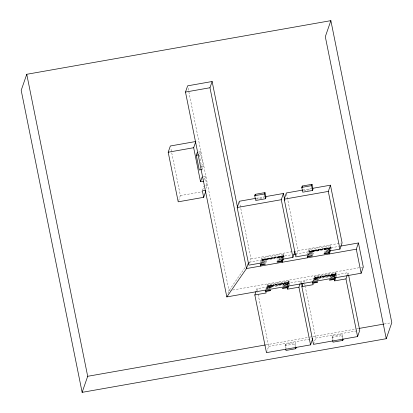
<?xml version="1.0" encoding="UTF-8"?>
<svg xmlns="http://www.w3.org/2000/svg" width="413" height="413" viewBox="0 0 413 413"><rect width="100%" height="100%" fill="white"/><g stroke="black" fill="none" stroke-linecap="round" stroke-linejoin="round"><path stroke-width="0.31" stroke-dasharray="2.06 1.55" d="M178.597 200.687L180.362 195.586L170.734 147.869M200.279 151.736L199.231 154.761L202.2 169.469L203.248 166.444L200.279 151.736L198.514 152.046M203.867 180.006L205.08 176.501L203.32 176.81M202.566 190.243L203.986 186.149M205.911 188.555L206.923 185.633L205.08 176.501M227.991 293.519L228.972 290.685L245.348 267.056M249.406 263.463L250.975 258.93L239.468 201.88M260.087 263.174L261.95 257.789L283.504 253.985L284.087 256.871L283.674 258.068M260.376 264.609L262.24 259.225L283.798 255.425L282.76 258.414M261.114 263.391L262.358 259.803L283.912 255.998L283.086 258.393M261.496 263.664L262.534 260.675L261.95 257.789M261.217 264.841L262.704 260.546L262.539 260.035M262.699 260.489L262.807 259.256M262.183 263.437L263.468 259.891L263.53 260.175M263.644 260.009L263.685 259.266L262.477 263.386M263.164 263.262L264.397 259.87M263.458 263.21L264.666 259.09L264.506 260.004M264.119 263.096L265.353 259.705L264.599 262.508M265.285 259.715L265.621 258.925L265.285 259.715L265.58 259.663M264.976 262.859L266.204 259.39M266.364 259.839L266.473 258.61M265.957 262.585L266.917 259.803L266.752 259.292M266.912 259.746L267.025 258.512M256.401 290.432L256.989 288.728L301.077 280.954L301.459 282.833M268.192 259.204L268.527 258.414L268.192 259.204L268.486 259.152M269.674 258.946L270.009 258.151L269.674 258.946L269.968 258.894M271.16 258.683L271.491 257.888L271.16 258.683L271.449 258.631M272.642 258.419L272.972 257.629L272.642 258.419L272.936 258.368M274.124 258.161L274.459 257.366L274.124 258.161L274.418 258.11M275.605 257.898L275.941 257.103L275.605 257.898L275.899 257.846M265.931 288.894L267.381 284.707L288.94 280.902L289.518 283.788L289.105 284.985M277.087 257.635L277.422 256.845L277.087 257.635L277.381 257.583M265.9 290.36L267.557 285.569L289.11 281.769L287.866 285.362M266.638 289.141L267.676 286.147L289.229 282.347L288.398 284.738M267.278 289.043L268.022 286.896L267.856 286.379M268.016 286.834L268.125 285.6M267.552 288.785L267.965 287.587L267.381 284.707M277.046 261.739L278.646 257.196M278.806 257.645L278.92 256.416M267.872 288.708L268.786 286.235L268.842 286.524M268.961 286.354L269.002 285.61L268.166 288.656M278.011 261.517L279.364 257.609L279.198 257.098M279.353 257.552L279.467 256.318M268.853 288.537L269.71 286.219M269.142 288.486L269.983 285.44L269.596 286.39M278.837 260.5L280.071 257.108M279.131 260.448L280.344 256.328L279.952 257.278M269.808 288.367L270.665 286.049M269.911 288.852L270.938 285.269L270.551 286.219M279.818 260.324L281.108 256.778L281.165 257.067M281.284 256.896L281.32 256.153L280.112 260.273M270.68 288.078L271.522 285.734M271.682 286.188L271.79 284.955M281.33 258.548L282.064 256.607L282.12 256.896M282.239 256.726L282.275 255.988L281.625 258.497M271.656 287.82L272.234 286.152L272.069 285.636M272.229 286.09L272.337 284.856M281.847 258.775L283.504 253.985M282.058 258.693L282.859 256.452M283.019 256.901L283.132 255.673M273.509 285.553L273.84 284.758L273.509 285.553L273.804 285.497M274.991 285.29L275.326 284.495L274.991 285.29L275.285 285.238M276.473 285.027L276.808 284.237L276.473 285.027L276.767 284.975M277.954 284.769L278.29 283.974L277.954 284.769L278.248 284.717M279.441 284.505L279.771 283.71L279.441 284.505L279.735 284.454M280.923 284.242L281.258 283.452L280.923 284.242L281.217 284.19M282.404 283.984L282.74 283.189L282.404 283.984L282.699 283.932M283.132 285.863L283.963 283.54M284.123 283.994L284.232 282.76M283.519 287.303L284.676 283.958L284.511 283.442M284.671 283.896L284.784 282.662M284.526 285.77L285.657 282.673L285.62 283.416M284.634 286.255L285.388 283.452M285.321 286.137L286.637 282.502L286.596 283.241M285.801 285.548L286.369 283.282M296.24 255.735L298.005 250.634L286.493 193.583M286.462 285.429L287.593 282.332L287.551 283.075M286.756 285.378L287.324 283.111M287.185 285.579L288.176 282.797M288.336 283.251L288.444 282.017M287.278 285.693L288.94 280.902M266.468 352.64L268.631 346.409L257.748 292.492M307.117 254.883L308.981 249.493L330.534 245.694L331.118 248.574L330.705 249.772M307.613 255.719L309.27 250.928L330.823 247.129L329.791 250.123M308.144 255.1L309.389 251.507L330.942 247.707L330.111 250.097M308.733 254.775L309.564 252.379L308.981 249.493M308.434 256.014L309.735 252.255L309.569 251.739M309.729 252.193L309.838 250.959M309.213 255.141L310.447 251.749L309.507 255.089M310.555 251.884L310.715 250.97L310.328 251.92M300.488 282.652L301.077 280.954M310.189 254.971L311.423 251.579L310.483 254.919M311.536 251.708L311.696 250.799L311.309 251.749M311.144 254.8L312.378 251.409L311.438 254.749M312.491 251.543L312.651 250.629L312.264 251.579M312.006 254.563L313.235 251.094M313.395 251.548L313.503 250.314M312.791 254.847L314.216 250.732L314.05 250.216M303.431 282.136L304.02 280.437L348.107 272.663L348.489 274.542M315.222 250.913L315.553 250.118L315.222 250.913L315.517 250.861M316.704 250.65L317.039 249.855L316.704 250.65L316.998 250.598M285.6 348.639L284.996 345.64L285.455 344.303L295.254 342.573L295.982 346.177M318.186 250.386L318.521 249.597L318.186 250.386L318.48 250.335M319.667 250.128L320.003 249.333L319.667 250.128L319.961 250.077M321.154 249.865L321.484 249.07L321.154 249.865L321.448 249.813M322.636 249.602L322.966 248.812L322.636 249.602L322.93 249.55M312.961 280.603L314.412 276.411L335.965 272.611L336.549 275.492L336.136 276.689M324.117 249.344L324.453 248.549L324.117 249.344L324.411 249.292M312.93 282.064L314.587 277.278L336.141 273.473L334.897 277.066M313.668 280.845L314.701 277.851L336.259 274.051L335.428 276.447M314.494 280.21L314.887 278.088M315.047 278.538L315.155 277.309M314.577 280.494L314.995 279.296L314.412 276.411M324.076 253.448L325.676 248.9M325.836 249.354L325.945 248.12M314.897 280.412L315.759 278.094M315.191 280.36L316.033 277.319L315.646 278.264M325.041 253.221L326.662 248.538L326.497 248.022M315.878 280.241L316.797 277.768L316.854 278.057M316.972 277.887L317.008 277.144L316.172 280.19M325.867 252.204L327.153 248.657L327.215 248.946M327.333 248.776L327.37 248.032L325.976 252.689M295.274 346.311L294.789 343.91L295.254 342.573M316.833 280.071L317.752 277.598L317.809 277.887M317.927 277.717L317.964 276.973L316.941 280.556M326.848 252.033L328.082 248.641M327.142 251.982L328.35 247.862L328.19 248.771M317.318 280.912L318.547 277.438M318.707 277.892L318.821 276.664M328.361 250.252L329.037 248.471M328.655 250.201L329.306 247.692L328.918 248.641M318.495 280.081L319.264 277.856L319.141 277.221L331.376 275.043L331.262 274.464M319.368 276.565L319.259 277.794M328.877 250.479L330.534 245.694M329.084 250.402L329.889 248.156M330.049 248.611L330.157 247.377M320.54 277.257L320.87 276.462L320.54 277.257L320.829 277.206M322.021 276.994L322.352 276.204L322.021 276.994L322.316 276.942M323.503 276.736L323.838 275.941L323.503 276.736L323.797 276.679M324.985 276.473L325.32 275.678L324.985 276.473L325.279 276.421M326.466 276.209L326.802 275.419L326.466 276.209L326.76 276.158M327.953 275.951L328.283 275.156L327.953 275.951L328.247 275.899M329.435 275.688L329.765 274.893L329.435 275.688L329.729 275.636M330.163 277.567L330.994 275.244M331.154 275.698L331.2 274.562M330.55 279.007L331.706 275.662L331.541 275.151M331.701 275.6L331.809 274.371M331.556 277.474L332.419 275.156L331.665 277.959M332.351 275.172L332.687 274.382L332.351 275.172L332.646 275.12M332.351 277.841L333.394 274.986L332.826 277.252M333.508 275.12L333.668 274.206L333.281 275.156M333.492 277.133L334.354 274.815M333.787 277.082L334.623 274.036L334.236 274.986M334.215 277.283L335.206 274.5M335.366 274.955L335.475 273.721M334.308 277.397L335.965 272.611M313.498 344.349L315.656 338.113L305.408 287.334M347.323 274.924L348.107 272.663M332.506 339.744L332.021 337.344L332.486 336.006L342.284 334.277L343.012 337.886M342.305 338.02L341.819 335.614L342.284 334.277M263.861 259.385L263.566 259.436M263.592 260.164L263.298 260.216M264.33 259.885L264.625 259.834M264.841 259.209L264.547 259.261M264.573 259.989L264.279 260.04M265.796 259.044L265.502 259.096M265.528 259.823L265.234 259.875M268.703 258.528L268.409 258.579M270.185 258.27L269.89 258.321M271.666 258.006L271.372 258.058M273.148 257.743L272.859 257.8M274.635 257.485L274.34 257.536M276.116 257.222L275.822 257.273M277.598 256.963L277.304 257.015M280.009 257.123L280.303 257.072M280.52 256.447L280.226 256.499M281.496 256.272L281.201 256.323M281.227 257.051L280.933 257.103M282.451 256.106L282.162 256.158M282.182 256.886L281.888 256.938M269.178 285.729L268.884 285.781M268.909 286.508L268.615 286.56M269.648 286.23L269.942 286.178M270.159 285.559L269.865 285.61M270.603 286.064L270.897 286.013M271.114 285.388L270.82 285.44M274.02 284.877L273.726 284.929M275.502 284.614L275.208 284.665M276.984 284.35L276.689 284.402M278.465 284.092L278.171 284.144M279.947 283.829L279.653 283.881M281.434 283.566L281.139 283.623M282.915 283.308L282.621 283.359M285.832 282.791L285.538 282.843M285.564 283.571L285.269 283.623M286.813 282.621L286.519 282.673M286.545 283.401L286.25 283.452M287.768 282.451L287.474 282.502M287.5 283.23L287.205 283.282M310.38 251.765L310.674 251.713M310.891 251.089L310.597 251.14M311.361 251.589L311.655 251.538M311.872 250.918L311.578 250.97M312.316 251.424L312.61 251.372M312.827 250.748L312.533 250.799M315.733 250.237L315.439 250.288M317.215 249.973L316.921 250.025M318.697 249.71L318.402 249.767M320.178 249.452L319.884 249.504M321.66 249.189L321.366 249.24M323.147 248.931L322.852 248.982M324.628 248.667L324.334 248.719M327.545 248.151L327.251 248.203M327.277 248.931L326.982 248.982M328.015 248.652L328.309 248.6M328.526 247.981L328.232 248.032M328.258 248.76L327.963 248.812M328.97 248.487L329.264 248.435M329.481 247.81L329.187 247.862M315.697 278.109L315.991 278.057M316.208 277.433L315.914 277.484M317.184 277.262L316.895 277.314M316.916 278.042L316.621 278.094M318.144 277.092L317.85 277.144M317.871 277.872L317.576 277.923M321.046 276.581L320.751 276.633M322.527 276.318L322.238 276.369M324.014 276.06L323.72 276.111M325.496 275.796L325.201 275.848M326.977 275.533L326.683 275.59M328.459 275.275L328.165 275.326M329.946 275.012L329.651 275.063M332.863 274.495L332.568 274.547M332.594 275.275L332.3 275.326M333.332 275.001L333.627 274.95M333.843 274.325L333.549 274.377M334.287 274.831L334.582 274.779M334.798 274.155L334.504 274.206M266.199 259.328L262.585 259.911L262.761 260.391M278.641 257.134L266.798 259.168L266.974 259.648M282.853 256.39L279.24 256.974L279.415 257.454M268.022 286.896L271.635 286.312L271.46 285.827M272.234 286.152L284.082 284.118L283.901 283.633M284.676 283.958L288.295 283.375L288.114 282.89M313.224 251.032L309.611 251.615L309.791 252.095M313.901 251.574L313.823 250.872L325.671 248.838M326.342 249.38L326.224 248.802M329.884 248.094L326.27 248.678L326.446 249.158M315.052 278.599L318.666 278.016L318.49 277.536M319.264 277.856L331.107 275.822L330.932 275.342M331.706 275.662L335.32 275.079L335.144 274.599M201.482 166.754L203.248 166.444M205.746 185.84L206.923 185.633M180.362 195.586L202.107 191.751M256.344 198.25L264.532 196.81M302.744 190.068L311.562 188.514M256.168 199.143L264.129 197.739M303.808 190.744L311.154 189.448M250.975 258.93L293.808 251.378M298.005 250.634L341.463 242.973M249.256 262.219L291.79 254.718M295.6 254.047L338.768 246.432M262.534 260.675L284.087 256.871M309.564 252.379L331.118 248.574M230.242 290.463L228.972 290.685L187.894 87.097M232.777 290.014L362.666 267.108M267.965 287.587L289.518 283.788M314.995 279.296L336.549 275.492M266.096 344.834L309.27 337.22M309.905 337.111L312.445 336.662M313.08 336.549L356.254 328.934M356.889 328.825L358.159 328.598M384.188 324.009L390.538 322.889M268.631 346.409L311.459 338.856M315.656 338.113L358.484 330.56M284.996 345.64L294.789 343.91M332.021 337.344L341.819 335.614M330.276 247.955L330.101 247.475M330.008 248.734L329.827 248.249M326.063 248.698L325.888 248.218M325.795 249.478L325.614 248.993M313.622 250.892L313.441 250.412M313.348 251.672L313.173 251.192M283.246 256.251L283.07 255.766M282.977 257.025L282.802 256.545M279.033 256.994L278.858 256.509M278.765 257.769L278.589 257.289M266.591 259.188L266.416 258.703M266.323 259.968L266.142 259.483M335.413 273.819C336.466 275.786 330.71 273.54 331.763 275.507M332.486 336.006L333.214 339.61M318.759 276.756C319.807 278.723 314.056 276.478 315.104 278.445M304.02 280.437L304.649 283.571M304.779 284.196L305.284 286.705M288.388 282.115C289.436 284.077 283.685 281.836 284.733 283.798M284.175 282.853L284.35 283.339L272.11 285.512L272.291 285.997M285.455 344.303L286.307 348.51M271.728 285.053C272.781 287.02 267.025 284.774 268.078 286.736M256.989 288.728L257.624 291.867"/><path stroke-width="0.62" d="M26.752 74.288L21.192 90.333L82.13 392.35L386.248 338.712L391.808 322.667L330.87 20.65L26.752 74.288L87.69 376.3L82.13 392.35M340.673 246.096L358.453 242.963L363.301 266.994L361.143 273.225L226.814 296.916L185.483 92.063L187.641 85.832L212.132 81.511L237.651 207.961M205.834 191.095L203.676 197.326L178.204 201.823L168.194 152.216L170.352 145.985L195.829 141.494M226.814 296.916L246.463 268.564L209.974 87.742L212.132 81.511M203.464 181.178L200.522 181.694L193.671 147.725L195.633 142.057M201.611 169.573L199.257 169.991L196.289 155.283L197.337 152.252M200.522 181.694L202.143 177.022M260.67 266.06L260.087 263.174L248.817 265.161L237.181 207.486L239.339 201.25L255.714 198.364M254.733 195.674L255.198 194.337L264.996 192.613L265.967 197.419L265.502 198.751L255.704 200.481L254.733 195.674L264.532 193.945L264.996 192.613M330.87 20.65L325.31 36.7L386.248 338.712M248.425 262.9L246.463 268.564L356.295 249.194L358.453 242.963M283.468 258.667L282.224 262.26L281.64 259.374L292.91 257.387L281.268 199.706L283.426 193.475L265.161 196.696M307.695 257.764L307.117 254.883L295.847 256.871L284.211 199.19L286.369 192.959L302.744 190.068M312.718 338.634L310.561 344.865L266.468 352.64L254.831 294.965L256.008 291.563M301.764 187.378L302.228 186.046L312.022 184.317L312.992 189.123L312.533 190.46L302.734 192.184L301.764 187.378L311.562 185.654L312.022 184.317M282.554 259.013L281.929 260.81L277.102 261.661L277.133 262.183L282.048 261.388L282.874 258.992M292.91 257.387L295.068 251.156M287.66 285.956L287.247 287.154L282.415 288.006L282.451 288.527L287.365 287.732L287.985 285.935M300.096 283.788L298.919 287.185L287.655 289.172L288.899 285.584M330.493 250.371L329.254 253.964L328.671 251.078L339.935 249.091L328.299 191.415L330.457 185.184L312.192 188.405M348.613 275.166L359.749 330.338L357.586 336.569L313.498 344.349L301.862 286.668L303.039 283.272M329.579 250.722L328.96 252.513L324.128 253.365L324.164 253.887L329.078 253.092L329.904 250.696M285.724 349.243L285.961 350.446L295.76 348.717L296.224 347.379M339.935 249.091L342.093 242.859L330.457 185.184M334.69 277.665L334.277 278.863L329.445 279.715L329.481 280.236L334.391 279.436L335.015 277.644M347.126 275.492L345.949 278.894L334.685 280.881L335.924 277.288M332.63 340.348L332.992 342.15L342.79 340.42L343.255 339.083M185.483 92.063L209.974 87.742M168.194 152.216L193.671 147.725M196.289 155.283L198.643 154.865M205.307 190.31L202.365 190.827L203.676 197.326M237.181 207.486L281.268 199.706M284.211 199.19L328.299 191.415M293.695 254.382L295.6 254.047M260.376 264.609L265.208 263.757L265.378 264.258L260.495 265.187M307.406 256.318L312.233 255.466L312.409 255.962L307.52 256.891M265.693 290.959L270.52 290.107L270.696 290.602L265.807 291.532M312.718 282.662L317.551 281.811L317.721 282.306L312.837 283.241M254.831 294.965L266.101 292.977L265.518 290.091M301.862 286.668L313.126 284.681L312.548 281.795M87.69 376.3L265.461 344.948M358.794 328.485L383.553 324.122M356.295 249.194L361.143 273.225M345.949 278.894L357.586 336.569M334.102 277.995L334.685 280.881M311.562 185.654L312.533 190.46M342.429 338.619L342.79 340.42M302.228 186.046L302.471 187.244M283.426 193.475L284.82 200.372M301.588 283.463L302.094 285.972M298.919 287.185L310.561 344.865M287.071 286.292L287.655 289.172M264.532 193.945L265.502 198.751M295.398 346.915L295.76 348.717M255.198 194.337L255.44 195.54"/></g></svg>
